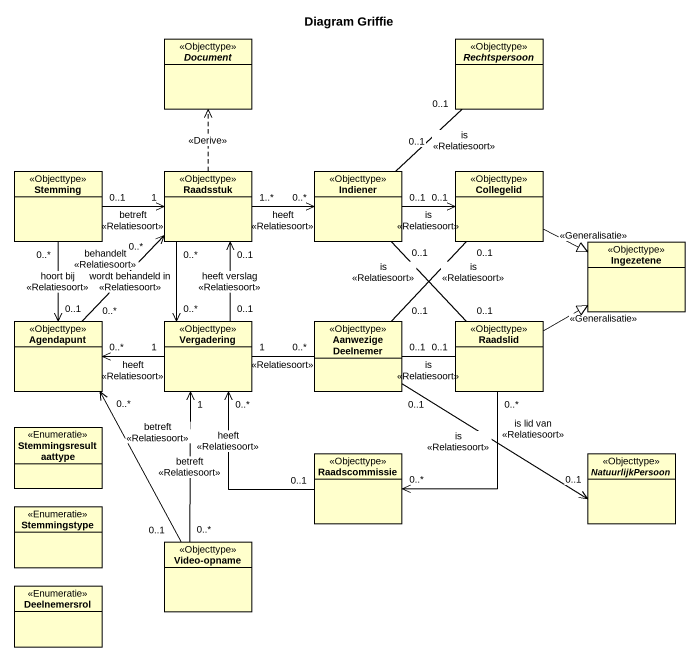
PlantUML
@startuml
title Diagram Griffie
hide circle
hide empty members
abstract class Document <<Objecttype>>
abstract class Rechtspersoon <<Objecttype>>
class Stemming <<Objecttype>>
class Raadsstuk <<Objecttype>>
class Indiener <<Objecttype>>
class Collegelid <<Objecttype>>
class Ingezetene <<Objecttype>>
class Agendapunt <<Objecttype>>
class Vergadering <<Objecttype>>
class "Aanwezige Deelnemer" as Aanwezige_Deelnemer <<Objecttype>>
class Raadslid <<Objecttype>>
enum Stemmingsresultaattype <<Enumeratie>>
class Raadscommissie <<Objecttype>>
abstract class NatuurlijkPersoon <<Objecttype>>
enum Stemmingstype <<Enumeratie>>
class "Video-opname" as Video_opname <<Objecttype>>
enum Deelnemersrol <<Enumeratie>>
Stemming "0..1" -right-> "1" Raadsstuk : betreft\n<<Relatiesoort>>
Stemming "0..*" --> "0..1" Agendapunt : hoort bij\n<<Relatiesoort>>
Raadsstuk .up.> Document : <<Derive>>
Raadsstuk "0..*" <-- "0..*" Agendapunt : behandelt\n<<Relatiesoort>>
Raadsstuk "0..*" --> "0..*" Vergadering : wordt behandeld in\n<<Relatiesoort>>
Indiener "0..1" -up- "0..1" Rechtspersoon : is\n<<Relatiesoort>>
Indiener "0..*" <-left- "1..*" Raadsstuk : heeft\n<<Relatiesoort>>
Indiener "0..1" -right-> "0..1" Collegelid : is\n<<Relatiesoort>>
Indiener "0..1" -- "0..1" Raadslid : is\n<<Relatiesoort>>
Collegelid -right-|> Ingezetene : <<Generalisatie>>
Vergadering "0..1" -up-> "0..1" Raadsstuk : heeft verslag\n<<Relatiesoort>>
Vergadering "1" -left-> "0..*" Agendapunt : heeft\n<<Relatiesoort>>
Vergadering "1" -right- "0..*" Aanwezige_Deelnemer : <<Relatiesoort>>
Vergadering "1" <-- "0..*" Video_opname : betreft\n<<Relatiesoort>>
Aanwezige_Deelnemer "0..1" -up- "0..1" Collegelid : is\n<<Relatiesoort>>
Aanwezige_Deelnemer "0..1" -right-> "0..1" NatuurlijkPersoon : is\n<<Relatiesoort>>
Raadslid -right-|> Ingezetene : <<Generalisatie>>
Raadslid "0..1" -left- "0..1" Aanwezige_Deelnemer : is\n<<Relatiesoort>>
Raadslid "0..*" --> "0..*" Raadscommissie : is lid van\n<<Relatiesoort>>
Raadscommissie "0..1" -up-> "0..*" Vergadering : heeft\n<<Relatiesoort>>
Video_opname "0..1" -up-> "0..*" Agendapunt : betreft\n<<Relatiesoort>>
@enduml
